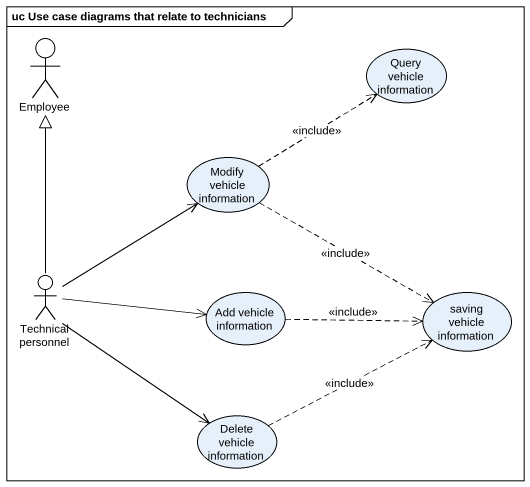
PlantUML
@startuml
mainframe uc Use case diagrams that relate to technicians
actor Employee
usecase "Query vehicle information" as Query_vehicle_information
usecase "Modify vehicle information" as Modify_vehicle_information
actor "Technical personnel" as Technical_personnel
usecase "Add vehicle information" as Add_vehicle_information
usecase "saving vehicle information" as saving_vehicle_information
usecase "Delete vehicle information" as Delete_vehicle_information
Modify_vehicle_information .up.> Query_vehicle_information : <<include>>
Modify_vehicle_information .right.> saving_vehicle_information : <<include>>
Technical_personnel -up-|> Employee
Technical_personnel -up-> Modify_vehicle_information
Technical_personnel -right-> Add_vehicle_information
Technical_personnel --> Delete_vehicle_information
Add_vehicle_information .right.> saving_vehicle_information : <<include>>
Delete_vehicle_information .right.> saving_vehicle_information : <<include>>
@enduml
